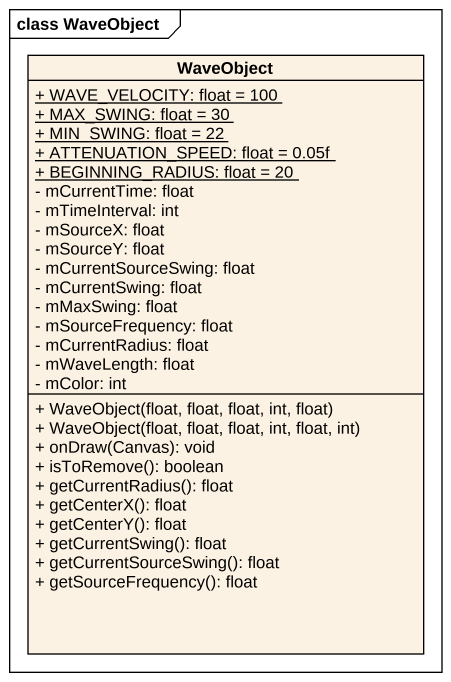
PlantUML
@startuml
mainframe class WaveObject
hide circle
hide empty members
skinparam classAttributeIconSize 0
class WaveObject {
  {static} + WAVE_VELOCITY: float = 100
  {static} + MAX_SWING: float = 30
  {static} + MIN_SWING: float = 22
  {static} + ATTENUATION_SPEED: float = 0.05f
  {static} + BEGINNING_RADIUS: float = 20
  - mCurrentTime: float
  - mTimeInterval: int
  - mSourceX: float
  - mSourceY: float
  - mCurrentSourceSwing: float
  - mCurrentSwing: float
  - mMaxSwing: float
  - mSourceFrequency: float
  - mCurrentRadius: float
  - mWaveLength: float
  - mColor: int
  + WaveObject(float, float, float, int, float)
  + WaveObject(float, float, float, int, float, int)
  + onDraw(Canvas): void
  + isToRemove(): boolean
  + getCurrentRadius(): float
  + getCenterX(): float
  + getCenterY(): float
  + getCurrentSwing(): float
  + getCurrentSourceSwing(): float
  + getSourceFrequency(): float
}
@enduml
